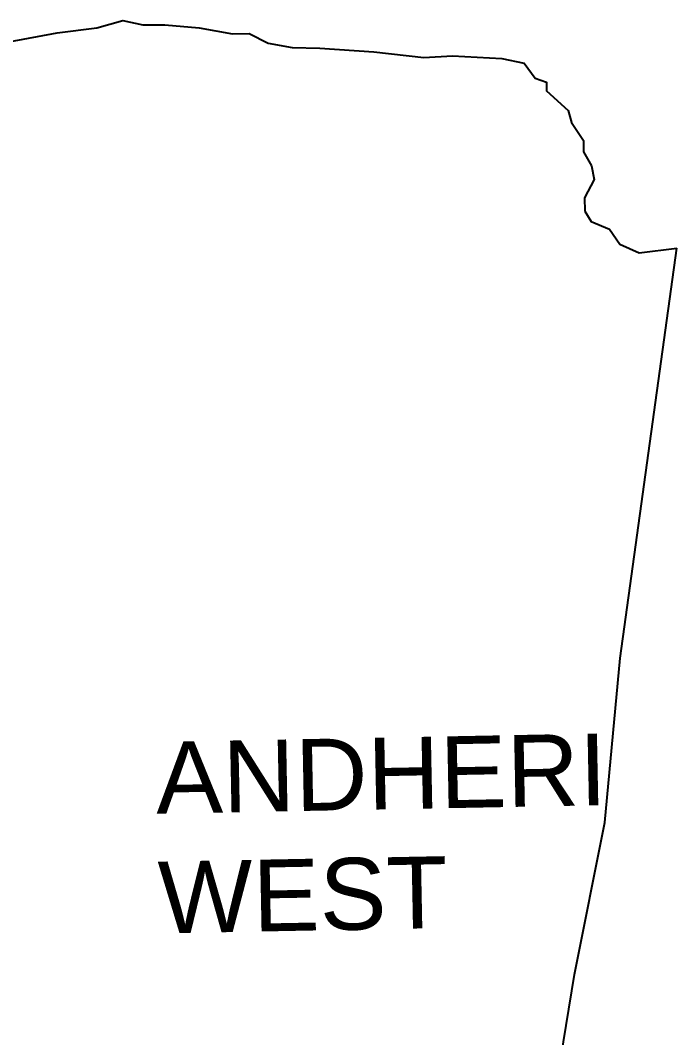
# Model space of a CAD drawing. Header units: metres. Extents: x 267032 to 273863, y 2111090 to 2119954.
# Drawn here: x 271120 to 273863, y 2114735 to 2118985 of the extents above; entities that cross this region are included whole.
import ezdxf

# ---------------------------------------------------------------- set-up
doc = ezdxf.new("R2010")
doc.units = ezdxf.units.M
doc.layers.add('village', color=3, linetype='Continuous')
doc.layers.add('VILLAGE NAME', color=250, linetype='Continuous')

msp = doc.modelspace()

# ---------------------------------------------------------------- linework, layer by layer
at = {"layer": 'village', "color": 3, "true_color": 0x00ff00}
for points in [[(271071, 2118895.4, 0), (271273.1, 2118933.5, 0), (271438.8, 2118954.7, 0), (271548, 2118985.4, 0), (271631.1, 2118966.2, 0), (271724, 2118966.9, 0), (271866.8, 2118954.8, 0), (272006.4, 2118929.3, 0), (272076, 2118929.9, 0), (272156, 2118890.7, 0), (272255.7, 2118871.6, 0), (272371.8, 2118869.2, 0), (272597.5, 2118854.4, 0), (272806.8, 2118829.5, 0), (272926.1, 2118837.1, 0), (273132, 2118825.5, 0), (273225, 2118806.3, 0), (273271.9, 2118743.6, 0), (273318.5, 2118727.4, 0), (273318.8, 2118690.9, 0), (273409, 2118608.6, 0), (273422.7, 2118559, 0), (273473.1, 2118483.1, 0), (273473.4, 2118436.7, 0), (273507.1, 2118377.2, 0), (273517.5, 2118320.8, 0), (273478.3, 2118244.2, 0), (273478.7, 2118187.8, 0)], [(273478.7, 2118187.8, 0), (273505.6, 2118144.9, 0), (273582.2, 2118112.3, 0), (273625.8, 2118049.6, 0), (273705.7, 2118013.7, 0), (273862.9, 2118034.2, 0)], [(273055.3, 2112242.3, 0), (273182.2, 2113447.5, 0), (273435.9, 2114999.6, 0), (273562.8, 2115633.9, 0), (273626.2, 2116321.1, 0), (273862.9, 2118034.2, 0)]]:
    msp.add_polyline3d(points, dxfattribs=at)

# ---------------------------------------------------------------- texts
at = {"layer": 'VILLAGE NAME', "insert": (271682.7, 2115970.3), "char_height": 300, "attachment_point": 1, "rotation": 1.1028}
msp.add_mtext_dynamic_manual_height_columns('{\\fArial|b0|i0|c0|p34;ANDHERI WEST}', width=2578.433, gutter_width=1928.7, heights=[0], dxfattribs=at)

doc.saveas('drawing.dxf')
